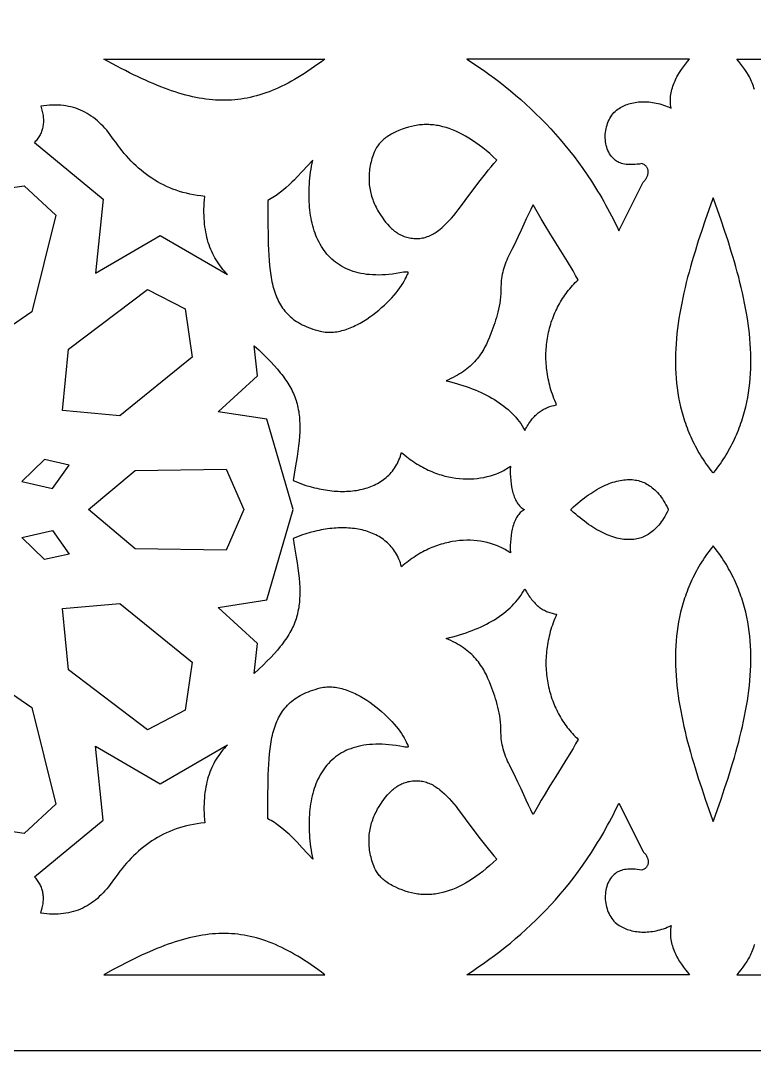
# Model space of a CAD drawing. Extents: x -580 to 580, y -400 to 400.
# Drawn here: x -96.5 to -48.4, y -365 to -297.5 of the extents above; entities that cross this region are included whole.
import ezdxf

# ---------------------------------------------------------------- set-up
doc = ezdxf.new("R2010")
doc.units = 0
doc.layers.add('LAYER_1', color=18, linetype='CONTINUOUS')
doc.layers.add('LAYER_2', color=174, linetype='CONTINUOUS')

msp = doc.modelspace()

# ---------------------------------------------------------------- linework, layer by layer
at = {"layer": 'LAYER_1'}
for points in [[(-76.519, -300.041), (-76.748, -300.212), (-76.974, -300.378), (-77.199, -300.538), (-77.421, -300.692), (-77.642, -300.84), (-77.861, -300.983), (-78.078, -301.12), (-78.294, -301.251), (-78.508, -301.377), (-78.721, -301.497), (-78.932, -301.611), (-79.142, -301.72), (-79.352, -301.823), (-79.56, -301.921), (-79.768, -302.013), (-79.975, -302.099), (-80.181, -302.18), (-80.386, -302.256), (-80.591, -302.326), (-80.796, -302.39), (-81.001, -302.449), (-81.205, -302.503), (-81.41, -302.551), (-81.614, -302.593), (-81.819, -302.631), (-82.024, -302.662), (-82.229, -302.689), (-82.435, -302.71), (-82.641, -302.726), (-82.848, -302.737), (-83.056, -302.742), (-83.264, -302.742), (-83.474, -302.736), (-83.685, -302.726), (-83.897, -302.71), (-84.11, -302.689), (-84.325, -302.662), (-84.541, -302.631), (-84.758, -302.594), (-84.978, -302.552), (-85.199, -302.505), (-85.422, -302.453), (-85.647, -302.396), (-85.874, -302.334), (-86.104, -302.266), (-86.335, -302.194), (-86.569, -302.116), (-86.806, -302.034), (-87.045, -301.946), (-87.287, -301.853), (-87.532, -301.756), (-87.779, -301.653), (-88.03, -301.546), (-88.284, -301.433), (-88.541, -301.316), (-88.801, -301.194), (-89.065, -301.066), (-89.332, -300.934), (-89.603, -300.797), (-89.878, -300.656), (-90.439, -300.358), (-91.016, -300.041)], [(-67.213, -300.041), (-66.848, -300.282), (-66.486, -300.528), (-66.125, -300.779), (-65.768, -301.035), (-65.413, -301.297), (-65.06, -301.565), (-64.711, -301.838), (-64.365, -302.118), (-64.022, -302.405), (-63.682, -302.698), (-63.346, -302.998), (-63.013, -303.305), (-62.683, -303.619), (-62.357, -303.941), (-62.036, -304.271), (-61.718, -304.609), (-61.403, -304.955), (-61.094, -305.31), (-60.788, -305.673), (-60.487, -306.045), (-60.19, -306.426), (-59.897, -306.817), (-59.61, -307.217), (-59.327, -307.627), (-59.049, -308.047), (-58.912, -308.261), (-58.776, -308.478), (-58.641, -308.697), (-58.508, -308.919), (-58.376, -309.143), (-58.245, -309.37), (-58.116, -309.6), (-57.988, -309.833), (-57.861, -310.068), (-57.736, -310.307), (-57.612, -310.548), (-57.49, -310.792), (-57.369, -311.039), (-57.249, -311.289), (-55.666, -308.114), (-55.626, -308.075), (-55.588, -308.035), (-55.553, -307.994), (-55.52, -307.952), (-55.489, -307.909), (-55.461, -307.865), (-55.436, -307.82), (-55.413, -307.775), (-55.392, -307.73), (-55.375, -307.685), (-55.36, -307.639), (-55.348, -307.593), (-55.338, -307.548), (-55.332, -307.503), (-55.328, -307.458), (-55.327, -307.414), (-55.33, -307.371), (-55.335, -307.328), (-55.343, -307.286), (-55.355, -307.246), (-55.369, -307.207), (-55.387, -307.169), (-55.408, -307.133), (-55.432, -307.098), (-55.459, -307.065), (-55.49, -307.034), (-55.525, -307.005), (-55.562, -306.978), (-55.603, -306.954), (-55.648, -306.932), (-55.696, -306.912), (-55.748, -306.895), (-55.898, -306.918), (-56.042, -306.936), (-56.18, -306.949), (-56.312, -306.957), (-56.438, -306.96), (-56.558, -306.959), (-56.673, -306.952), (-56.782, -306.941), (-56.885, -306.925), (-56.984, -306.904), (-57.077, -306.879), (-57.165, -306.848), (-57.249, -306.813), (-57.328, -306.773), (-57.402, -306.729), (-57.472, -306.679), (-57.563, -306.604), (-57.647, -306.523), (-57.724, -306.436), (-57.794, -306.344), (-57.858, -306.246), (-57.915, -306.144), (-57.966, -306.039), (-58.01, -305.929), (-58.048, -305.816), (-58.079, -305.701), (-58.104, -305.583), (-58.123, -305.463), (-58.136, -305.341), (-58.143, -305.219), (-58.144, -305.096), (-58.139, -304.973), (-58.128, -304.85), (-58.112, -304.728), (-58.089, -304.606), (-58.062, -304.487), (-58.028, -304.369), (-57.989, -304.253), (-57.945, -304.141), (-57.895, -304.032), (-57.841, -303.926), (-57.781, -303.824), (-57.715, -303.727), (-57.645, -303.635), (-57.57, -303.549), (-57.49, -303.468), (-57.405, -303.393), (-57.315, -303.325), (-57.235, -303.272), (-57.152, -303.221), (-57.066, -303.174), (-56.978, -303.129), (-56.887, -303.087), (-56.793, -303.048), (-56.697, -303.013), (-56.599, -302.98), (-56.499, -302.951), (-56.396, -302.925), (-56.292, -302.902), (-56.185, -302.883), (-56.077, -302.866), (-55.968, -302.854), (-55.856, -302.844), (-55.744, -302.839), (-55.63, -302.836), (-55.515, -302.838), (-55.398, -302.843), (-55.281, -302.851), (-55.162, -302.864), (-55.043, -302.88), (-54.924, -302.9), (-54.803, -302.923), (-54.682, -302.951), (-54.561, -302.983), (-54.439, -303.018), (-54.318, -303.058), (-54.196, -303.102), (-54.074, -303.149), (-53.952, -303.201), (-53.831, -303.258), (-53.85, -303.143), (-53.864, -303.029), (-53.873, -302.915), (-53.876, -302.802), (-53.875, -302.69), (-53.869, -302.578), (-53.859, -302.467), (-53.844, -302.356), (-53.825, -302.247), (-53.802, -302.138), (-53.775, -302.03), (-53.744, -301.923), (-53.71, -301.817), (-53.673, -301.712), (-53.632, -301.608), (-53.588, -301.505), (-53.542, -301.403), (-53.493, -301.303), (-53.441, -301.203), (-53.387, -301.105), (-53.272, -300.912), (-53.15, -300.726), (-53.022, -300.545), (-52.89, -300.37), (-52.754, -300.202), (-52.615, -300.041)], [(-82.902, -314.152), (-83.007, -314.044), (-83.109, -313.934), (-83.208, -313.82), (-83.303, -313.703), (-83.395, -313.583), (-83.483, -313.46), (-83.568, -313.334), (-83.649, -313.205), (-83.726, -313.072), (-83.8, -312.937), (-83.87, -312.798), (-83.936, -312.655), (-83.999, -312.509), (-84.058, -312.36), (-84.112, -312.207), (-84.163, -312.051), (-84.21, -311.891), (-84.253, -311.728), (-84.292, -311.561), (-84.326, -311.39), (-84.357, -311.215), (-84.383, -311.037), (-84.405, -310.855), (-84.422, -310.669), (-84.435, -310.479), (-84.444, -310.286), (-84.448, -310.088), (-84.448, -309.886), (-84.444, -309.68), (-84.434, -309.47), (-84.42, -309.256), (-84.401, -309.038), (-84.651, -309.011), (-84.896, -308.978), (-85.136, -308.937), (-85.371, -308.891), (-85.602, -308.837), (-85.828, -308.778), (-86.05, -308.711), (-86.268, -308.639), (-86.481, -308.561), (-86.691, -308.476), (-86.895, -308.386), (-87.096, -308.29), (-87.293, -308.188), (-87.486, -308.081), (-87.675, -307.968), (-87.861, -307.85), (-88.042, -307.726), (-88.22, -307.597), (-88.395, -307.464), (-88.566, -307.325), (-88.733, -307.181), (-88.897, -307.032), (-89.058, -306.879), (-89.216, -306.721), (-89.37, -306.559), (-89.521, -306.392), (-89.67, -306.221), (-89.815, -306.046), (-89.958, -305.866), (-90.098, -305.683), (-90.235, -305.496), (-90.369, -305.305), (-90.479, -305.148), (-90.592, -304.997), (-90.706, -304.851), (-90.823, -304.71), (-90.941, -304.575), (-91.062, -304.445), (-91.184, -304.321), (-91.309, -304.202), (-91.437, -304.088), (-91.567, -303.98), (-91.699, -303.878), (-91.834, -303.781), (-91.971, -303.69), (-92.111, -303.605), (-92.253, -303.526), (-92.399, -303.453), (-92.547, -303.386), (-92.698, -303.325), (-92.852, -303.269), (-93.009, -303.22), (-93.169, -303.178), (-93.332, -303.141), (-93.498, -303.111), (-93.667, -303.087), (-93.84, -303.069), (-94.016, -303.058), (-94.196, -303.053), (-94.378, -303.055), (-94.565, -303.064), (-94.755, -303.079), (-94.949, -303.101), (-95.146, -303.13), (-95.09, -303.306), (-95.045, -303.477), (-95.026, -303.562), (-95.011, -303.646), (-94.998, -303.729), (-94.988, -303.811), (-94.98, -303.892), (-94.975, -303.972), (-94.973, -304.051), (-94.974, -304.13), (-94.977, -304.207), (-94.984, -304.284), (-94.993, -304.36), (-95.004, -304.434), (-95.019, -304.508), (-95.036, -304.581), (-95.056, -304.654), (-95.078, -304.725), (-95.103, -304.795), (-95.131, -304.865), (-95.162, -304.933), (-95.196, -305.001), (-95.232, -305.068), (-95.271, -305.134), (-95.313, -305.199), (-95.357, -305.263), (-95.404, -305.326), (-95.454, -305.389), (-95.507, -305.45), (-95.562, -305.511), (-91.065, -309.214), (-91.564, -314.064), (-87.317, -311.595)], [(-65.245, -306.657), (-65.482, -306.441), (-65.717, -306.235), (-65.949, -306.041), (-66.179, -305.857), (-66.407, -305.683), (-66.632, -305.521), (-66.855, -305.368), (-67.076, -305.227), (-67.295, -305.096), (-67.512, -304.975), (-67.727, -304.865), (-67.942, -304.766), (-68.154, -304.677), (-68.365, -304.598), (-68.576, -304.529), (-68.785, -304.471), (-68.993, -304.423), (-69.097, -304.403), (-69.2, -304.386), (-69.303, -304.371), (-69.407, -304.358), (-69.51, -304.348), (-69.613, -304.341), (-69.715, -304.336), (-69.818, -304.334), (-69.921, -304.334), (-70.023, -304.337), (-70.126, -304.342), (-70.228, -304.35), (-70.331, -304.36), (-70.433, -304.373), (-70.536, -304.388), (-70.638, -304.406), (-70.843, -304.449), (-71.048, -304.502), (-71.254, -304.565), (-71.46, -304.638), (-71.666, -304.721), (-71.874, -304.813), (-72.082, -304.916), (-72.178, -304.967), (-72.27, -305.02), (-72.357, -305.074), (-72.44, -305.129), (-72.518, -305.185), (-72.592, -305.241), (-72.662, -305.299), (-72.728, -305.357), (-72.79, -305.417), (-72.849, -305.476), (-72.904, -305.537), (-72.956, -305.597), (-73.004, -305.658), (-73.05, -305.72), (-73.132, -305.843), (-73.203, -305.966), (-73.265, -306.089), (-73.318, -306.211), (-73.364, -306.332), (-73.403, -306.45), (-73.437, -306.565), (-73.494, -306.784), (-73.522, -306.904), (-73.547, -307.023), (-73.569, -307.141), (-73.587, -307.258), (-73.602, -307.374), (-73.614, -307.49), (-73.622, -307.605), (-73.628, -307.719), (-73.63, -307.832), (-73.629, -307.945), (-73.625, -308.056), (-73.619, -308.167), (-73.609, -308.277), (-73.596, -308.387), (-73.58, -308.496), (-73.561, -308.604), (-73.54, -308.711), (-73.515, -308.818), (-73.488, -308.924), (-73.458, -309.029), (-73.425, -309.133), (-73.389, -309.237), (-73.35, -309.34), (-73.309, -309.443), (-73.265, -309.545), (-73.219, -309.646), (-73.169, -309.747), (-73.118, -309.847), (-73.063, -309.946), (-73.006, -310.045), (-72.884, -310.241), (-72.772, -310.408), (-72.657, -310.569), (-72.539, -310.722), (-72.416, -310.868), (-72.289, -311.006), (-72.224, -311.072), (-72.158, -311.135), (-72.09, -311.196), (-72.021, -311.255), (-71.951, -311.31), (-71.879, -311.364), (-71.806, -311.414), (-71.731, -311.462), (-71.654, -311.507), (-71.576, -311.549), (-71.496, -311.589), (-71.414, -311.625), (-71.33, -311.658), (-71.245, -311.687), (-71.157, -311.714), (-71.068, -311.737), (-70.976, -311.756), (-70.883, -311.772), (-70.787, -311.784), (-70.689, -311.793), (-70.588, -311.798), (-70.486, -311.799), (-70.395, -311.796), (-70.304, -311.789), (-70.215, -311.779), (-70.127, -311.764), (-70.04, -311.746), (-69.954, -311.724), (-69.869, -311.698), (-69.785, -311.669), (-69.702, -311.637), (-69.619, -311.601), (-69.537, -311.561), (-69.456, -311.519), (-69.376, -311.473), (-69.296, -311.424), (-69.217, -311.373), (-69.139, -311.318), (-69.061, -311.26), (-68.983, -311.2), (-68.829, -311.071), (-68.677, -310.932), (-68.526, -310.783), (-68.375, -310.624), (-68.226, -310.458), (-68.076, -310.283), (-67.926, -310.101), (-67.776, -309.912), (-67.625, -309.717), (-67.319, -309.31), (-66.683, -308.447), (-66.348, -308.001), (-66.175, -307.776), (-65.999, -307.551), (-65.817, -307.325), (-65.632, -307.101), (-65.441, -306.878)], [(-71.611, -314.056), (-71.853, -314.096), (-72.09, -314.129), (-72.322, -314.155), (-72.547, -314.174), (-72.767, -314.186), (-72.982, -314.191), (-73.191, -314.19), (-73.395, -314.182), (-73.593, -314.168), (-73.786, -314.147), (-73.973, -314.12), (-74.155, -314.087), (-74.332, -314.048), (-74.504, -314.003), (-74.671, -313.953), (-74.832, -313.896), (-74.989, -313.835), (-75.14, -313.767), (-75.286, -313.695), (-75.428, -313.617), (-75.564, -313.534), (-75.695, -313.446), (-75.822, -313.353), (-75.944, -313.255), (-76.061, -313.153), (-76.173, -313.046), (-76.281, -312.935), (-76.384, -312.819), (-76.482, -312.699), (-76.576, -312.575), (-76.665, -312.446), (-76.75, -312.314), (-76.83, -312.178), (-76.906, -312.039), (-76.977, -311.895), (-77.044, -311.749), (-77.107, -311.598), (-77.166, -311.445), (-77.22, -311.288), (-77.27, -311.128), (-77.316, -310.966), (-77.358, -310.8), (-77.396, -310.632), (-77.43, -310.461), (-77.46, -310.288), (-77.485, -310.112), (-77.507, -309.934), (-77.526, -309.753), (-77.54, -309.571), (-77.55, -309.386), (-77.557, -309.2), (-77.56, -309.012), (-77.56, -308.822), (-77.555, -308.631), (-77.547, -308.438), (-77.536, -308.244), (-77.521, -308.049), (-77.503, -307.853), (-77.481, -307.655), (-77.456, -307.457), (-77.427, -307.258), (-77.395, -307.058), (-77.36, -306.858), (-77.322, -306.657), (-77.67, -307.032), (-78.01, -307.403), (-78.349, -307.767), (-78.52, -307.944), (-78.694, -308.118), (-78.87, -308.287), (-79.05, -308.452), (-79.235, -308.611), (-79.425, -308.764), (-79.622, -308.911), (-79.723, -308.982), (-79.826, -309.051), (-79.931, -309.118), (-80.038, -309.182), (-80.147, -309.245), (-80.258, -309.306), (-80.254, -311.013), (-80.251, -311.412), (-80.245, -311.799), (-80.236, -312.175), (-80.223, -312.54), (-80.206, -312.893), (-80.183, -313.236), (-80.154, -313.567), (-80.118, -313.886), (-80.075, -314.194), (-80.05, -314.344), (-80.023, -314.491), (-79.994, -314.635), (-79.962, -314.777), (-79.928, -314.915), (-79.892, -315.051), (-79.853, -315.184), (-79.811, -315.313), (-79.766, -315.441), (-79.718, -315.565), (-79.668, -315.686), (-79.614, -315.805), (-79.557, -315.92), (-79.497, -316.033), (-79.433, -316.143), (-79.366, -316.25), (-79.295, -316.354), (-79.221, -316.455), (-79.143, -316.554), (-79.061, -316.649), (-78.975, -316.742), (-78.886, -316.832), (-78.792, -316.918), (-78.693, -317.002), (-78.591, -317.084), (-78.484, -317.162), (-78.373, -317.237), (-78.257, -317.31), (-78.136, -317.379), (-78.011, -317.446), (-77.881, -317.51), (-77.746, -317.571), (-77.606, -317.629), (-77.46, -317.684), (-77.31, -317.736), (-77.154, -317.785), (-76.993, -317.832), (-76.826, -317.875), (-76.72, -317.899), (-76.614, -317.917), (-76.507, -317.931), (-76.399, -317.941), (-76.291, -317.946), (-76.182, -317.947), (-76.073, -317.943), (-75.963, -317.935), (-75.853, -317.923), (-75.742, -317.907), (-75.632, -317.888), (-75.521, -317.865), (-75.41, -317.838), (-75.299, -317.808), (-75.188, -317.774), (-75.077, -317.737), (-74.966, -317.697), (-74.856, -317.654), (-74.746, -317.608), (-74.636, -317.559), (-74.527, -317.508), (-74.418, -317.454), (-74.203, -317.338), (-73.99, -317.214), (-73.78, -317.082), (-73.575, -316.942), (-73.374, -316.796), (-73.178, -316.645), (-72.987, -316.49), (-72.802, -316.331), (-72.624, -316.169), (-72.454, -316.005), (-72.291, -315.841), (-72.136, -315.677), (-71.989, -315.513), (-71.853, -315.352), (-71.725, -315.193), (-71.609, -315.038), (-71.503, -314.887), (-71.408, -314.742), (-71.326, -314.603), (-71.256, -314.471), (-71.199, -314.348), (-71.17, -314.284), (-71.142, -314.227), (-71.091, -314.133), (-71.072, -314.095), (-71.06, -314.063), (-71.055, -314.037), (-71.055, -314.026), (-71.059, -314.017), (-71.065, -314.009), (-71.074, -314.003), (-71.102, -313.994), (-71.143, -313.991), (-71.2, -313.994), (-71.273, -314.001), (-71.365, -314.015)], [(-100.572, -315.054), (-99.025, -308.75), (-96.231, -308.347), (-94.163, -310.262), (-95.734, -316.596), (-98.768, -318.67)], [(-59.914, -314.505), (-60.083, -314.213), (-60.257, -313.917), (-60.62, -313.316), (-61.383, -312.084), (-61.768, -311.46), (-62.148, -310.832), (-62.334, -310.519), (-62.516, -310.205), (-62.693, -309.893), (-62.865, -309.582), (-62.948, -309.736), (-63.027, -309.888), (-63.176, -310.195), (-63.324, -310.516), (-63.481, -310.866), (-63.658, -311.259), (-63.868, -311.708), (-64.12, -312.229), (-64.265, -312.521), (-64.426, -312.836), (-64.488, -312.96), (-64.547, -313.086), (-64.603, -313.215), (-64.655, -313.345), (-64.705, -313.476), (-64.75, -313.609), (-64.792, -313.742), (-64.83, -313.876), (-64.864, -314.011), (-64.894, -314.146), (-64.92, -314.281), (-64.941, -314.415), (-64.958, -314.549), (-64.97, -314.682), (-64.976, -314.814), (-64.978, -314.944), (-64.981, -315.181), (-64.99, -315.408), (-65.006, -315.627), (-65.029, -315.838), (-65.058, -316.041), (-65.092, -316.239), (-65.131, -316.43), (-65.175, -316.617), (-65.223, -316.8), (-65.274, -316.98), (-65.33, -317.157), (-65.388, -317.332), (-65.511, -317.681), (-65.641, -318.033), (-65.732, -318.268), (-65.83, -318.499), (-65.936, -318.726), (-65.992, -318.837), (-66.05, -318.947), (-66.112, -319.056), (-66.175, -319.164), (-66.242, -319.27), (-66.312, -319.375), (-66.385, -319.478), (-66.461, -319.58), (-66.541, -319.681), (-66.624, -319.779), (-66.711, -319.877), (-66.802, -319.972), (-66.897, -320.066), (-66.997, -320.158), (-67.101, -320.249), (-67.209, -320.338), (-67.322, -320.425), (-67.44, -320.51), (-67.563, -320.593), (-67.691, -320.674), (-67.824, -320.753), (-67.963, -320.83), (-68.108, -320.905), (-68.258, -320.978), (-68.414, -321.049), (-68.576, -321.118), (-68.349, -321.175), (-68.124, -321.234), (-67.904, -321.295), (-67.688, -321.36), (-67.475, -321.426), (-67.267, -321.496), (-67.062, -321.569), (-66.862, -321.644), (-66.666, -321.722), (-66.474, -321.803), (-66.286, -321.886), (-66.102, -321.973), (-65.923, -322.063), (-65.748, -322.156), (-65.578, -322.251), (-65.412, -322.35), (-65.25, -322.452), (-65.093, -322.557), (-64.941, -322.666), (-64.794, -322.777), (-64.651, -322.892), (-64.514, -323.01), (-64.381, -323.132), (-64.253, -323.256), (-64.13, -323.385), (-64.012, -323.516), (-63.899, -323.651), (-63.791, -323.79), (-63.688, -323.932), (-63.591, -324.078), (-63.499, -324.228), (-63.412, -324.381), (-63.361, -324.281), (-63.308, -324.184), (-63.255, -324.091), (-63.2, -324.001), (-63.145, -323.915), (-63.088, -323.833), (-63.031, -323.753), (-62.973, -323.677), (-62.913, -323.604), (-62.853, -323.534), (-62.792, -323.468), (-62.73, -323.404), (-62.667, -323.344), (-62.604, -323.286), (-62.539, -323.232), (-62.474, -323.18), (-62.408, -323.131), (-62.341, -323.085), (-62.274, -323.042), (-62.205, -323.001), (-62.136, -322.963), (-62.066, -322.928), (-61.995, -322.895), (-61.924, -322.865), (-61.852, -322.837), (-61.78, -322.811), (-61.632, -322.767), (-61.482, -322.732), (-61.33, -322.705), (-61.392, -322.564), (-61.451, -322.422), (-61.507, -322.28), (-61.561, -322.137), (-61.611, -321.995), (-61.658, -321.852), (-61.703, -321.71), (-61.744, -321.567), (-61.783, -321.424), (-61.819, -321.281), (-61.852, -321.138), (-61.882, -320.995), (-61.909, -320.853), (-61.933, -320.71), (-61.955, -320.568), (-61.974, -320.426), (-61.99, -320.284), (-62.004, -320.142), (-62.014, -320.001), (-62.022, -319.86), (-62.028, -319.719), (-62.03, -319.579), (-62.03, -319.439), (-62.028, -319.299), (-62.022, -319.161), (-62.014, -319.022), (-62.004, -318.885), (-61.99, -318.748), (-61.975, -318.611), (-61.956, -318.475), (-61.935, -318.34), (-61.912, -318.206), (-61.886, -318.072), (-61.858, -317.94), (-61.827, -317.808), (-61.793, -317.677), (-61.758, -317.547), (-61.719, -317.417), (-61.679, -317.289), (-61.635, -317.162), (-61.59, -317.036), (-61.542, -316.911), (-61.492, -316.787), (-61.439, -316.664), (-61.384, -316.543), (-61.327, -316.423), (-61.267, -316.304), (-61.205, -316.186), (-61.141, -316.069), (-61.074, -315.954), (-61.006, -315.841), (-60.935, -315.728), (-60.862, -315.618), (-60.786, -315.508), (-60.709, -315.4), (-60.629, -315.294), (-60.547, -315.19), (-60.463, -315.087), (-60.377, -314.985), (-60.288, -314.886), (-60.198, -314.788), (-60.105, -314.692), (-60.011, -314.597)], [(-51.069, -327.127), (-51.039, -327.163), (-51.016, -327.134), (-50.907, -326.992), (-50.801, -326.848), (-50.697, -326.705), (-50.597, -326.561), (-50.499, -326.416), (-50.404, -326.271), (-50.312, -326.126), (-50.223, -325.981), (-50.137, -325.835), (-50.053, -325.688), (-49.972, -325.542), (-49.893, -325.394), (-49.818, -325.247), (-49.744, -325.099), (-49.674, -324.951), (-49.605, -324.802), (-49.54, -324.653), (-49.477, -324.504), (-49.416, -324.354), (-49.357, -324.203), (-49.301, -324.053), (-49.248, -323.902), (-49.197, -323.753), (-49.101, -323.446), (-49.014, -323.14), (-48.936, -322.833), (-48.867, -322.524), (-48.806, -322.213), (-48.753, -321.901), (-48.709, -321.587), (-48.672, -321.271), (-48.643, -320.954), (-48.621, -320.635), (-48.607, -320.314), (-48.6, -319.993), (-48.6, -319.669), (-48.607, -319.345), (-48.62, -319.018), (-48.64, -318.691), (-48.666, -318.362), (-48.698, -318.032), (-48.736, -317.701), (-48.779, -317.369), (-48.828, -317.036), (-48.883, -316.702), (-48.942, -316.367), (-49.007, -316.031), (-49.076, -315.694), (-49.15, -315.357), (-49.228, -315.019), (-49.311, -314.681), (-49.397, -314.342), (-49.487, -314.002), (-49.581, -313.662), (-49.678, -313.322), (-49.778, -312.982), (-49.881, -312.642), (-50.095, -311.96), (-50.318, -311.278), (-50.549, -310.597), (-50.786, -309.918), (-51.027, -309.239), (-51.067, -309.129), (-51.069, -309.134), (-51.072, -309.129), (-51.112, -309.239), (-51.353, -309.918), (-51.589, -310.597), (-51.82, -311.278), (-52.043, -311.96), (-52.258, -312.642), (-52.361, -312.982), (-52.461, -313.322), (-52.558, -313.662), (-52.651, -314.002), (-52.741, -314.342), (-52.828, -314.681), (-52.91, -315.019), (-52.988, -315.357), (-53.062, -315.694), (-53.131, -316.031), (-53.196, -316.367), (-53.256, -316.702), (-53.31, -317.036), (-53.359, -317.369), (-53.403, -317.701), (-53.441, -318.032), (-53.473, -318.362), (-53.499, -318.691), (-53.519, -319.018), (-53.532, -319.345), (-53.539, -319.669), (-53.538, -319.993), (-53.531, -320.314), (-53.517, -320.635), (-53.495, -320.954), (-53.466, -321.271), (-53.43, -321.587), (-53.385, -321.901), (-53.332, -322.213), (-53.271, -322.524), (-53.202, -322.833), (-53.124, -323.14), (-53.038, -323.446), (-52.941, -323.753), (-52.891, -323.902), (-52.837, -324.053), (-52.781, -324.203), (-52.723, -324.354), (-52.662, -324.504), (-52.599, -324.653), (-52.533, -324.802), (-52.465, -324.951), (-52.394, -325.099), (-52.321, -325.247), (-52.245, -325.394), (-52.167, -325.542), (-52.086, -325.688), (-52.002, -325.835), (-51.915, -325.981), (-51.826, -326.126), (-51.734, -326.271), (-51.639, -326.416), (-51.542, -326.561), (-51.441, -326.705), (-51.338, -326.848), (-51.231, -326.992), (-51.122, -327.134), (-51.1, -327.163)], [(-93.336, -319.057), (-88.156, -315.14), (-85.683, -316.415), (-85.22, -319.564), (-89.972, -323.415), (-93.728, -323.073)], [(-63.449, -329.558), (-63.458, -329.563), (-63.449, -329.569), (-63.467, -329.569), (-63.532, -329.612), (-63.594, -329.658), (-63.653, -329.709), (-63.71, -329.763), (-63.764, -329.82), (-63.815, -329.881), (-63.864, -329.946), (-63.91, -330.013), (-63.954, -330.084), (-63.996, -330.158), (-64.035, -330.235), (-64.072, -330.315), (-64.106, -330.398), (-64.138, -330.484), (-64.168, -330.572), (-64.196, -330.663), (-64.222, -330.756), (-64.245, -330.852), (-64.266, -330.95), (-64.285, -331.051), (-64.317, -331.258), (-64.341, -331.474), (-64.358, -331.697), (-64.367, -331.926), (-64.369, -332.162), (-64.364, -332.403), (-64.447, -332.346), (-64.531, -332.29), (-64.617, -332.237), (-64.704, -332.185), (-64.794, -332.135), (-64.885, -332.088), (-64.977, -332.042), (-65.072, -331.998), (-65.168, -331.956), (-65.265, -331.917), (-65.464, -331.844), (-65.668, -331.779), (-65.878, -331.722), (-66.092, -331.675), (-66.311, -331.636), (-66.533, -331.606), (-66.759, -331.585), (-66.989, -331.574), (-67.221, -331.572), (-67.456, -331.579), (-67.694, -331.596), (-67.933, -331.623), (-68.173, -331.66), (-68.294, -331.683), (-68.415, -331.708), (-68.536, -331.735), (-68.657, -331.765), (-68.779, -331.798), (-68.9, -331.833), (-69.022, -331.871), (-69.143, -331.912), (-69.265, -331.955), (-69.386, -332.001), (-69.507, -332.05), (-69.628, -332.101), (-69.749, -332.155), (-69.869, -332.212), (-69.989, -332.272), (-70.108, -332.335), (-70.228, -332.4), (-70.346, -332.468), (-70.465, -332.54), (-70.582, -332.614), (-70.699, -332.691), (-70.815, -332.77), (-70.931, -332.853), (-71.046, -332.939), (-71.16, -333.028), (-71.273, -333.12), (-71.386, -333.214), (-71.497, -333.312), (-71.533, -333.184), (-71.573, -333.059), (-71.617, -332.937), (-71.665, -332.819), (-71.716, -332.705), (-71.771, -332.594), (-71.829, -332.487), (-71.89, -332.383), (-71.955, -332.282), (-72.023, -332.185), (-72.095, -332.091), (-72.169, -332.001), (-72.247, -331.914), (-72.328, -331.83), (-72.411, -331.75), (-72.498, -331.672), (-72.587, -331.599), (-72.679, -331.528), (-72.773, -331.461), (-72.87, -331.396), (-72.97, -331.335), (-73.072, -331.278), (-73.176, -331.223), (-73.283, -331.172), (-73.391, -331.123), (-73.502, -331.078), (-73.615, -331.036), (-73.73, -330.997), (-73.847, -330.961), (-73.966, -330.928), (-74.087, -330.898), (-74.209, -330.87), (-74.333, -330.846), (-74.459, -330.825), (-74.586, -330.807), (-74.714, -330.792), (-74.844, -330.779), (-74.975, -330.77), (-75.108, -330.763), (-75.241, -330.759), (-75.376, -330.758), (-75.512, -330.76), (-75.648, -330.764), (-75.786, -330.772), (-75.924, -330.782), (-76.063, -330.794), (-76.202, -330.81), (-76.343, -330.828), (-76.483, -330.849), (-76.625, -330.872), (-76.766, -330.898), (-76.908, -330.927), (-77.05, -330.958), (-77.193, -330.992), (-77.477, -331.067), (-77.762, -331.152), (-78.046, -331.247), (-78.328, -331.352), (-78.609, -331.466), (-78.533, -331.888), (-78.462, -332.291), (-78.398, -332.676), (-78.342, -333.044), (-78.292, -333.396), (-78.25, -333.733), (-78.217, -334.056), (-78.192, -334.366), (-78.175, -334.663), (-78.168, -334.95), (-78.168, -335.089), (-78.171, -335.226), (-78.176, -335.36), (-78.184, -335.492), (-78.194, -335.622), (-78.207, -335.751), (-78.223, -335.877), (-78.241, -336.001), (-78.263, -336.124), (-78.287, -336.245), (-78.314, -336.365), (-78.344, -336.484), (-78.377, -336.601), (-78.413, -336.718), (-78.452, -336.833), (-78.494, -336.948), (-78.539, -337.062), (-78.588, -337.175), (-78.64, -337.288), (-78.696, -337.4), (-78.754, -337.513), (-78.816, -337.625), (-78.882, -337.737), (-78.951, -337.849), (-79.024, -337.962), (-79.101, -338.075), (-79.181, -338.188), (-79.264, -338.302), (-79.352, -338.417), (-79.444, -338.532), (-79.638, -338.766), (-79.849, -339.005), (-80.075, -339.249), (-80.319, -339.5), (-80.579, -339.758), (-80.857, -340.025), (-81.153, -340.301), (-80.939, -338.334), (-83.521, -335.98), (-80.335, -335.483), (-78.603, -329.563), (-80.335, -323.643), (-83.521, -323.146), (-80.939, -320.793), (-81.153, -318.826), (-80.857, -319.102), (-80.579, -319.369), (-80.319, -319.627), (-80.075, -319.878), (-79.849, -320.122), (-79.638, -320.361), (-79.444, -320.595), (-79.352, -320.71), (-79.264, -320.825), (-79.181, -320.939), (-79.101, -321.052), (-79.024, -321.165), (-78.951, -321.277), (-78.882, -321.39), (-78.816, -321.502), (-78.754, -321.614), (-78.696, -321.726), (-78.64, -321.839), (-78.588, -321.952), (-78.539, -322.065), (-78.494, -322.179), (-78.452, -322.294), (-78.413, -322.409), (-78.377, -322.525), (-78.344, -322.643), (-78.314, -322.761), (-78.287, -322.881), (-78.263, -323.003), (-78.241, -323.125), (-78.223, -323.25), (-78.207, -323.376), (-78.194, -323.504), (-78.184, -323.634), (-78.176, -323.767), (-78.171, -323.901), (-78.168, -324.038), (-78.168, -324.177), (-78.175, -324.463), (-78.192, -324.761), (-78.217, -325.071), (-78.25, -325.394), (-78.292, -325.731), (-78.342, -326.083), (-78.398, -326.451), (-78.462, -326.836), (-78.533, -327.239), (-78.609, -327.66), (-78.328, -327.775), (-78.046, -327.879), (-77.762, -327.974), (-77.477, -328.06), (-77.193, -328.135), (-77.05, -328.169), (-76.908, -328.2), (-76.766, -328.228), (-76.625, -328.254), (-76.483, -328.278), (-76.343, -328.299), (-76.202, -328.317), (-76.063, -328.332), (-75.924, -328.345), (-75.786, -328.355), (-75.648, -328.362), (-75.512, -328.367), (-75.376, -328.368), (-75.241, -328.367), (-75.108, -328.364), (-74.975, -328.357), (-74.844, -328.347), (-74.714, -328.335), (-74.586, -328.32), (-74.459, -328.301), (-74.333, -328.28), (-74.209, -328.256), (-74.087, -328.229), (-73.966, -328.199), (-73.847, -328.166), (-73.73, -328.13), (-73.615, -328.091), (-73.502, -328.049), (-73.391, -328.003), (-73.283, -327.955), (-73.176, -327.904), (-73.072, -327.849), (-72.97, -327.791), (-72.87, -327.73), (-72.773, -327.666), (-72.679, -327.599), (-72.587, -327.528), (-72.498, -327.454), (-72.411, -327.377), (-72.328, -327.297), (-72.247, -327.213), (-72.169, -327.126), (-72.095, -327.035), (-72.023, -326.942), (-71.955, -326.845), (-71.89, -326.744), (-71.829, -326.64), (-71.771, -326.532), (-71.716, -326.422), (-71.665, -326.307), (-71.617, -326.189), (-71.573, -326.068), (-71.533, -325.943), (-71.497, -325.814), (-71.386, -325.912), (-71.273, -326.007), (-71.16, -326.099), (-71.046, -326.188), (-70.931, -326.273), (-70.815, -326.356), (-70.699, -326.436), (-70.582, -326.513), (-70.465, -326.587), (-70.346, -326.658), (-70.228, -326.727), (-70.108, -326.792), (-69.989, -326.855), (-69.869, -326.914), (-69.749, -326.971), (-69.628, -327.026), (-69.507, -327.077), (-69.386, -327.126), (-69.265, -327.172), (-69.143, -327.215), (-69.022, -327.256), (-68.9, -327.294), (-68.779, -327.329), (-68.657, -327.362), (-68.536, -327.392), (-68.415, -327.419), (-68.294, -327.444), (-68.173, -327.466), (-67.933, -327.503), (-67.694, -327.53), (-67.456, -327.547), (-67.221, -327.555), (-66.989, -327.553), (-66.759, -327.541), (-66.533, -327.521), (-66.311, -327.491), (-66.092, -327.452), (-65.878, -327.404), (-65.668, -327.348), (-65.464, -327.283), (-65.265, -327.21), (-65.168, -327.17), (-65.072, -327.129), (-64.977, -327.085), (-64.885, -327.039), (-64.794, -326.991), (-64.704, -326.942), (-64.617, -326.89), (-64.531, -326.836), (-64.447, -326.781), (-64.364, -326.724), (-64.369, -326.965), (-64.367, -327.2), (-64.358, -327.43), (-64.341, -327.653), (-64.317, -327.868), (-64.285, -328.076), (-64.266, -328.176), (-64.245, -328.274), (-64.222, -328.37), (-64.196, -328.464), (-64.168, -328.555), (-64.138, -328.643), (-64.106, -328.729), (-64.072, -328.812), (-64.035, -328.891), (-63.996, -328.969), (-63.954, -329.043), (-63.91, -329.113), (-63.864, -329.181), (-63.815, -329.245), (-63.764, -329.306), (-63.71, -329.364), (-63.653, -329.418), (-63.594, -329.468), (-63.532, -329.515), (-63.467, -329.558)], [(-96.395, -327.732), (-94.386, -328.187), (-93.286, -326.645), (-94.907, -326.289)], [(-92.017, -329.563), (-88.95, -326.993), (-82.983, -326.915), (-81.829, -329.563), (-82.983, -332.212), (-88.95, -332.134)], [(-54.718, -330.676), (-54.801, -330.765), (-54.886, -330.849), (-54.971, -330.927), (-55.057, -330.999), (-55.145, -331.067), (-55.232, -331.129), (-55.321, -331.186), (-55.411, -331.239), (-55.502, -331.286), (-55.593, -331.33), (-55.686, -331.369), (-55.78, -331.404), (-55.876, -331.434), (-55.972, -331.461), (-56.071, -331.483), (-56.171, -331.501), (-56.273, -331.516), (-56.376, -331.526), (-56.481, -331.532), (-56.589, -331.533), (-56.698, -331.531), (-56.809, -331.524), (-56.922, -331.513), (-57.037, -331.498), (-57.155, -331.478), (-57.273, -331.454), (-57.394, -331.425), (-57.517, -331.392), (-57.641, -331.354), (-57.767, -331.311), (-57.894, -331.264), (-58.023, -331.212), (-58.153, -331.155), (-58.285, -331.094), (-58.417, -331.028), (-58.551, -330.957), (-58.686, -330.882), (-58.822, -330.801), (-58.959, -330.717), (-59.097, -330.627), (-59.235, -330.533), (-59.374, -330.434), (-59.513, -330.33), (-59.653, -330.222), (-59.793, -330.109), (-59.933, -329.992), (-60.074, -329.87), (-60.215, -329.744), (-60.356, -329.613), (-60.407, -329.563), (-60.356, -329.514), (-60.215, -329.383), (-60.074, -329.256), (-59.933, -329.135), (-59.793, -329.017), (-59.653, -328.905), (-59.513, -328.796), (-59.374, -328.693), (-59.235, -328.594), (-59.097, -328.5), (-58.959, -328.41), (-58.822, -328.325), (-58.686, -328.245), (-58.551, -328.169), (-58.417, -328.099), (-58.285, -328.033), (-58.153, -327.971), (-58.023, -327.915), (-57.894, -327.863), (-57.767, -327.815), (-57.641, -327.773), (-57.517, -327.735), (-57.394, -327.701), (-57.273, -327.673), (-57.155, -327.648), (-57.037, -327.629), (-56.922, -327.613), (-56.809, -327.602), (-56.698, -327.596), (-56.589, -327.593), (-56.481, -327.595), (-56.376, -327.601), (-56.273, -327.611), (-56.171, -327.625), (-56.071, -327.644), (-55.972, -327.666), (-55.876, -327.692), (-55.78, -327.723), (-55.686, -327.758), (-55.593, -327.797), (-55.502, -327.84), (-55.411, -327.888), (-55.321, -327.941), (-55.232, -327.998), (-55.145, -328.06), (-55.057, -328.127), (-54.971, -328.2), (-54.886, -328.278), (-54.801, -328.361), (-54.718, -328.45), (-54.635, -328.546), (-54.554, -328.647), (-54.473, -328.754), (-54.394, -328.868), (-54.317, -328.987), (-54.24, -329.114), (-54.166, -329.247), (-54.093, -329.387), (-54.022, -329.533), (-54.008, -329.563), (-54.022, -329.594), (-54.093, -329.74), (-54.166, -329.88), (-54.24, -330.013), (-54.317, -330.139), (-54.394, -330.259), (-54.473, -330.373), (-54.554, -330.48), (-54.635, -330.581)], [(-96.395, -331.395), (-94.386, -330.939), (-93.286, -332.481), (-94.907, -332.837)], [(-51.069, -349.993), (-51.066, -349.997), (-51.027, -349.887), (-50.786, -349.209), (-50.549, -348.529), (-50.318, -347.848), (-50.095, -347.167), (-49.881, -346.484), (-49.778, -346.145), (-49.678, -345.805), (-49.581, -345.464), (-49.487, -345.125), (-49.397, -344.785), (-49.311, -344.446), (-49.228, -344.107), (-49.15, -343.77), (-49.076, -343.432), (-49.007, -343.096), (-48.942, -342.76), (-48.883, -342.425), (-48.828, -342.091), (-48.779, -341.757), (-48.736, -341.425), (-48.698, -341.094), (-48.666, -340.764), (-48.64, -340.436), (-48.62, -340.108), (-48.607, -339.782), (-48.6, -339.457), (-48.6, -339.134), (-48.607, -338.812), (-48.621, -338.492), (-48.643, -338.173), (-48.672, -337.856), (-48.709, -337.54), (-48.753, -337.226), (-48.806, -336.914), (-48.867, -336.603), (-48.936, -336.294), (-49.014, -335.986), (-49.101, -335.681), (-49.197, -335.374), (-49.248, -335.225), (-49.301, -335.074), (-49.357, -334.923), (-49.416, -334.773), (-49.477, -334.623), (-49.54, -334.474), (-49.605, -334.325), (-49.674, -334.176), (-49.744, -334.028), (-49.818, -333.88), (-49.893, -333.732), (-49.972, -333.585), (-50.053, -333.438), (-50.137, -333.292), (-50.223, -333.146), (-50.312, -333.001), (-50.404, -332.855), (-50.499, -332.711), (-50.597, -332.566), (-50.697, -332.422), (-50.801, -332.278), (-50.907, -332.135), (-51.016, -331.992), (-51.069, -331.929), (-51.122, -331.992), (-51.231, -332.135), (-51.338, -332.278), (-51.441, -332.422), (-51.542, -332.566), (-51.639, -332.711), (-51.734, -332.855), (-51.826, -333.001), (-51.915, -333.146), (-52.002, -333.292), (-52.086, -333.438), (-52.167, -333.585), (-52.245, -333.732), (-52.321, -333.88), (-52.394, -334.028), (-52.465, -334.176), (-52.533, -334.325), (-52.599, -334.474), (-52.662, -334.623), (-52.723, -334.773), (-52.781, -334.923), (-52.837, -335.074), (-52.891, -335.225), (-52.941, -335.374), (-53.038, -335.681), (-53.124, -335.986), (-53.202, -336.294), (-53.271, -336.603), (-53.332, -336.914), (-53.385, -337.226), (-53.43, -337.54), (-53.466, -337.856), (-53.495, -338.173), (-53.517, -338.492), (-53.531, -338.812), (-53.538, -339.134), (-53.539, -339.457), (-53.532, -339.782), (-53.519, -340.108), (-53.499, -340.436), (-53.473, -340.764), (-53.441, -341.094), (-53.403, -341.425), (-53.359, -341.757), (-53.31, -342.091), (-53.256, -342.425), (-53.196, -342.76), (-53.131, -343.096), (-53.062, -343.432), (-52.988, -343.77), (-52.91, -344.107), (-52.828, -344.446), (-52.741, -344.785), (-52.651, -345.125), (-52.558, -345.464), (-52.461, -345.805), (-52.361, -346.145), (-52.258, -346.484), (-52.043, -347.167), (-51.82, -347.848), (-51.589, -348.529), (-51.353, -349.209), (-51.112, -349.887), (-51.072, -349.997)], [(-59.914, -344.622), (-60.083, -344.914), (-60.257, -345.21), (-60.62, -345.811), (-61.383, -347.042), (-61.768, -347.667), (-62.148, -348.294), (-62.334, -348.608), (-62.516, -348.921), (-62.693, -349.234), (-62.865, -349.545), (-62.948, -349.391), (-63.027, -349.238), (-63.176, -348.931), (-63.324, -348.61), (-63.481, -348.261), (-63.658, -347.868), (-63.868, -347.418), (-64.12, -346.897), (-64.265, -346.606), (-64.426, -346.291), (-64.488, -346.167), (-64.547, -346.04), (-64.603, -345.912), (-64.655, -345.782), (-64.705, -345.651), (-64.75, -345.518), (-64.792, -345.385), (-64.83, -345.25), (-64.864, -345.116), (-64.894, -344.981), (-64.92, -344.846), (-64.941, -344.712), (-64.958, -344.578), (-64.97, -344.445), (-64.976, -344.313), (-64.978, -344.182), (-64.981, -343.946), (-64.99, -343.718), (-65.006, -343.5), (-65.029, -343.289), (-65.058, -343.085), (-65.092, -342.888), (-65.131, -342.696), (-65.175, -342.509), (-65.223, -342.326), (-65.274, -342.147), (-65.33, -341.97), (-65.388, -341.794), (-65.511, -341.445), (-65.641, -341.094), (-65.732, -340.859), (-65.83, -340.628), (-65.936, -340.401), (-65.992, -340.29), (-66.05, -340.179), (-66.112, -340.07), (-66.175, -339.963), (-66.242, -339.857), (-66.312, -339.752), (-66.385, -339.648), (-66.461, -339.546), (-66.541, -339.446), (-66.624, -339.347), (-66.711, -339.25), (-66.802, -339.154), (-66.897, -339.06), (-66.997, -338.968), (-67.101, -338.878), (-67.209, -338.789), (-67.322, -338.702), (-67.44, -338.617), (-67.563, -338.534), (-67.691, -338.453), (-67.824, -338.374), (-67.963, -338.296), (-68.108, -338.221), (-68.258, -338.148), (-68.414, -338.077), (-68.576, -338.009), (-68.349, -337.952), (-68.124, -337.893), (-67.904, -337.831), (-67.688, -337.767), (-67.475, -337.7), (-67.267, -337.631), (-67.062, -337.558), (-66.862, -337.483), (-66.666, -337.405), (-66.474, -337.324), (-66.286, -337.24), (-66.102, -337.153), (-65.923, -337.064), (-65.748, -336.971), (-65.578, -336.875), (-65.412, -336.776), (-65.25, -336.674), (-65.093, -336.569), (-64.941, -336.461), (-64.794, -336.349), (-64.651, -336.235), (-64.514, -336.117), (-64.381, -335.995), (-64.253, -335.87), (-64.13, -335.742), (-64.012, -335.61), (-63.899, -335.475), (-63.791, -335.337), (-63.688, -335.194), (-63.591, -335.049), (-63.499, -334.899), (-63.412, -334.746), (-63.361, -334.846), (-63.308, -334.943), (-63.255, -335.036), (-63.2, -335.125), (-63.145, -335.211), (-63.088, -335.294), (-63.031, -335.374), (-62.973, -335.45), (-62.913, -335.523), (-62.853, -335.592), (-62.792, -335.659), (-62.73, -335.722), (-62.667, -335.783), (-62.604, -335.84), (-62.539, -335.895), (-62.474, -335.947), (-62.408, -335.995), (-62.341, -336.041), (-62.274, -336.085), (-62.205, -336.125), (-62.136, -336.163), (-62.066, -336.199), (-61.995, -336.231), (-61.924, -336.262), (-61.852, -336.29), (-61.78, -336.315), (-61.632, -336.359), (-61.482, -336.395), (-61.33, -336.421), (-61.392, -336.563), (-61.451, -336.705), (-61.507, -336.847), (-61.561, -336.989), (-61.611, -337.132), (-61.658, -337.274), (-61.703, -337.417), (-61.744, -337.56), (-61.783, -337.703), (-61.819, -337.846), (-61.852, -337.989), (-61.882, -338.131), (-61.909, -338.274), (-61.933, -338.417), (-61.955, -338.559), (-61.974, -338.701), (-61.99, -338.843), (-62.004, -338.985), (-62.014, -339.126), (-62.022, -339.267), (-62.028, -339.408), (-62.03, -339.548), (-62.03, -339.688), (-62.028, -339.827), (-62.022, -339.966), (-62.014, -340.104), (-62.004, -340.242), (-61.99, -340.379), (-61.975, -340.516), (-61.956, -340.651), (-61.935, -340.786), (-61.912, -340.921), (-61.886, -341.054), (-61.858, -341.187), (-61.827, -341.319), (-61.793, -341.45), (-61.758, -341.58), (-61.719, -341.709), (-61.679, -341.837), (-61.635, -341.965), (-61.59, -342.091), (-61.542, -342.216), (-61.492, -342.339), (-61.439, -342.462), (-61.384, -342.584), (-61.327, -342.704), (-61.267, -342.823), (-61.205, -342.941), (-61.141, -343.057), (-61.074, -343.172), (-61.006, -343.286), (-60.935, -343.398), (-60.862, -343.509), (-60.786, -343.618), (-60.709, -343.726), (-60.629, -343.832), (-60.547, -343.937), (-60.463, -344.04), (-60.377, -344.141), (-60.288, -344.241), (-60.198, -344.339), (-60.105, -344.435), (-60.011, -344.529)], [(-85.22, -339.562), (-85.683, -342.712), (-88.156, -343.987), (-93.336, -340.07), (-93.728, -336.054), (-89.972, -335.711)], [(-96.231, -350.78), (-99.025, -350.376), (-100.572, -344.073), (-98.768, -340.456), (-95.734, -342.531), (-94.163, -348.865)], [(-71.611, -345.071), (-71.853, -345.03), (-72.09, -344.998), (-72.322, -344.972), (-72.547, -344.953), (-72.767, -344.941), (-72.982, -344.936), (-73.191, -344.937), (-73.395, -344.945), (-73.593, -344.959), (-73.786, -344.98), (-73.973, -345.007), (-74.155, -345.04), (-74.332, -345.079), (-74.504, -345.123), (-74.671, -345.174), (-74.832, -345.23), (-74.989, -345.292), (-75.14, -345.359), (-75.286, -345.432), (-75.428, -345.51), (-75.564, -345.593), (-75.695, -345.681), (-75.822, -345.773), (-75.944, -345.871), (-76.061, -345.974), (-76.173, -346.08), (-76.281, -346.192), (-76.384, -346.308), (-76.482, -346.428), (-76.576, -346.552), (-76.665, -346.68), (-76.75, -346.812), (-76.83, -346.948), (-76.906, -347.088), (-76.977, -347.231), (-77.044, -347.378), (-77.107, -347.528), (-77.166, -347.682), (-77.22, -347.838), (-77.27, -347.998), (-77.316, -348.161), (-77.358, -348.326), (-77.396, -348.495), (-77.43, -348.666), (-77.46, -348.839), (-77.485, -349.015), (-77.507, -349.193), (-77.526, -349.373), (-77.54, -349.556), (-77.55, -349.74), (-77.557, -349.926), (-77.56, -350.115), (-77.56, -350.304), (-77.555, -350.496), (-77.547, -350.688), (-77.536, -350.882), (-77.521, -351.078), (-77.503, -351.274), (-77.481, -351.471), (-77.456, -351.67), (-77.427, -351.869), (-77.395, -352.068), (-77.36, -352.269), (-77.322, -352.47), (-77.67, -352.095), (-78.01, -351.724), (-78.349, -351.36), (-78.52, -351.183), (-78.694, -351.009), (-78.87, -350.839), (-79.05, -350.675), (-79.235, -350.516), (-79.425, -350.362), (-79.622, -350.216), (-79.723, -350.145), (-79.826, -350.076), (-79.931, -350.009), (-80.038, -349.944), (-80.147, -349.881), (-80.258, -349.821), (-80.254, -348.114), (-80.251, -347.715), (-80.245, -347.328), (-80.236, -346.952), (-80.223, -346.587), (-80.206, -346.233), (-80.183, -345.891), (-80.154, -345.56), (-80.118, -345.24), (-80.075, -344.932), (-80.05, -344.782), (-80.023, -344.635), (-79.994, -344.491), (-79.962, -344.35), (-79.928, -344.211), (-79.892, -344.076), (-79.853, -343.943), (-79.811, -343.813), (-79.766, -343.686), (-79.718, -343.562), (-79.668, -343.441), (-79.614, -343.322), (-79.557, -343.207), (-79.497, -343.094), (-79.433, -342.984), (-79.366, -342.877), (-79.295, -342.773), (-79.221, -342.671), (-79.143, -342.573), (-79.061, -342.478), (-78.975, -342.385), (-78.886, -342.295), (-78.792, -342.208), (-78.693, -342.124), (-78.591, -342.043), (-78.484, -341.965), (-78.373, -341.889), (-78.257, -341.817), (-78.136, -341.747), (-78.011, -341.681), (-77.881, -341.617), (-77.746, -341.556), (-77.606, -341.498), (-77.46, -341.443), (-77.31, -341.391), (-77.154, -341.341), (-76.993, -341.295), (-76.826, -341.252), (-76.72, -341.228), (-76.614, -341.209), (-76.507, -341.195), (-76.399, -341.186), (-76.291, -341.181), (-76.182, -341.18), (-76.073, -341.184), (-75.963, -341.192), (-75.853, -341.203), (-75.742, -341.219), (-75.632, -341.239), (-75.521, -341.262), (-75.41, -341.289), (-75.299, -341.319), (-75.188, -341.353), (-75.077, -341.39), (-74.966, -341.43), (-74.856, -341.473), (-74.746, -341.519), (-74.636, -341.568), (-74.527, -341.619), (-74.418, -341.673), (-74.203, -341.788), (-73.99, -341.913), (-73.78, -342.045), (-73.575, -342.185), (-73.374, -342.33), (-73.178, -342.481), (-72.987, -342.637), (-72.802, -342.796), (-72.624, -342.958), (-72.454, -343.121), (-72.291, -343.286), (-72.136, -343.45), (-71.989, -343.613), (-71.853, -343.775), (-71.725, -343.934), (-71.609, -344.089), (-71.503, -344.24), (-71.408, -344.385), (-71.326, -344.524), (-71.256, -344.655), (-71.199, -344.779), (-71.17, -344.842), (-71.142, -344.899), (-71.091, -344.994), (-71.072, -345.032), (-71.06, -345.064), (-71.055, -345.09), (-71.055, -345.101), (-71.059, -345.11), (-71.065, -345.118), (-71.074, -345.124), (-71.102, -345.133), (-71.143, -345.136), (-71.2, -345.133), (-71.273, -345.125), (-71.365, -345.112)], [(-82.902, -344.974), (-83.007, -345.082), (-83.109, -345.193), (-83.208, -345.307), (-83.303, -345.424), (-83.395, -345.543), (-83.483, -345.666), (-83.568, -345.792), (-83.649, -345.922), (-83.726, -346.054), (-83.8, -346.19), (-83.87, -346.329), (-83.936, -346.472), (-83.999, -346.617), (-84.058, -346.767), (-84.112, -346.919), (-84.163, -347.076), (-84.21, -347.235), (-84.253, -347.399), (-84.292, -347.566), (-84.326, -347.737), (-84.357, -347.911), (-84.383, -348.09), (-84.405, -348.272), (-84.422, -348.458), (-84.435, -348.647), (-84.444, -348.841), (-84.448, -349.039), (-84.448, -349.241), (-84.444, -349.446), (-84.434, -349.656), (-84.42, -349.871), (-84.401, -350.089), (-84.651, -350.116), (-84.896, -350.149), (-85.136, -350.189), (-85.371, -350.236), (-85.602, -350.289), (-85.828, -350.349), (-86.05, -350.415), (-86.268, -350.487), (-86.481, -350.566), (-86.691, -350.65), (-86.895, -350.74), (-87.096, -350.837), (-87.293, -350.938), (-87.486, -351.046), (-87.675, -351.159), (-87.861, -351.277), (-88.042, -351.4), (-88.22, -351.529), (-88.395, -351.663), (-88.566, -351.802), (-88.733, -351.946), (-88.897, -352.094), (-89.058, -352.248), (-89.216, -352.406), (-89.37, -352.568), (-89.521, -352.735), (-89.67, -352.906), (-89.815, -353.081), (-89.958, -353.26), (-90.098, -353.444), (-90.235, -353.631), (-90.369, -353.822), (-90.479, -353.978), (-90.592, -354.13), (-90.706, -354.276), (-90.823, -354.416), (-90.941, -354.552), (-91.062, -354.681), (-91.184, -354.806), (-91.309, -354.925), (-91.437, -355.039), (-91.567, -355.146), (-91.699, -355.249), (-91.834, -355.345), (-91.971, -355.436), (-92.111, -355.521), (-92.253, -355.6), (-92.399, -355.674), (-92.547, -355.741), (-92.698, -355.802), (-92.852, -355.857), (-93.009, -355.906), (-93.169, -355.949), (-93.332, -355.986), (-93.498, -356.016), (-93.667, -356.04), (-93.84, -356.058), (-94.016, -356.069), (-94.196, -356.073), (-94.378, -356.071), (-94.565, -356.063), (-94.755, -356.047), (-94.949, -356.025), (-95.146, -355.997), (-95.09, -355.821), (-95.045, -355.649), (-95.026, -355.565), (-95.011, -355.481), (-94.998, -355.398), (-94.988, -355.316), (-94.98, -355.235), (-94.975, -355.155), (-94.973, -355.075), (-94.974, -354.997), (-94.977, -354.919), (-94.984, -354.843), (-94.993, -354.767), (-95.004, -354.692), (-95.019, -354.618), (-95.036, -354.545), (-95.056, -354.473), (-95.078, -354.402), (-95.103, -354.331), (-95.131, -354.262), (-95.162, -354.193), (-95.196, -354.126), (-95.232, -354.059), (-95.271, -353.993), (-95.313, -353.928), (-95.357, -353.864), (-95.404, -353.8), (-95.454, -353.738), (-95.507, -353.676), (-95.562, -353.616), (-91.065, -349.912), (-91.564, -345.063), (-87.317, -347.532)], [(-65.245, -352.47), (-65.482, -352.686), (-65.717, -352.891), (-65.949, -353.086), (-66.179, -353.27), (-66.407, -353.443), (-66.632, -353.606), (-66.855, -353.758), (-67.076, -353.9), (-67.295, -354.031), (-67.512, -354.151), (-67.727, -354.261), (-67.942, -354.361), (-68.154, -354.45), (-68.365, -354.529), (-68.576, -354.597), (-68.785, -354.656), (-68.993, -354.703), (-69.097, -354.724), (-69.2, -354.741), (-69.303, -354.756), (-69.407, -354.769), (-69.51, -354.778), (-69.613, -354.786), (-69.715, -354.791), (-69.818, -354.793), (-69.921, -354.793), (-70.023, -354.79), (-70.126, -354.785), (-70.228, -354.777), (-70.331, -354.767), (-70.433, -354.754), (-70.536, -354.738), (-70.638, -354.721), (-70.843, -354.678), (-71.048, -354.624), (-71.254, -354.561), (-71.46, -354.489), (-71.666, -354.406), (-71.874, -354.313), (-72.082, -354.211), (-72.178, -354.16), (-72.27, -354.107), (-72.357, -354.053), (-72.44, -353.998), (-72.518, -353.942), (-72.592, -353.885), (-72.662, -353.828), (-72.728, -353.769), (-72.79, -353.71), (-72.849, -353.65), (-72.904, -353.59), (-72.956, -353.529), (-73.004, -353.468), (-73.05, -353.407), (-73.132, -353.284), (-73.203, -353.16), (-73.265, -353.037), (-73.318, -352.915), (-73.364, -352.795), (-73.403, -352.677), (-73.437, -352.562), (-73.494, -352.343), (-73.522, -352.223), (-73.547, -352.104), (-73.569, -351.986), (-73.587, -351.869), (-73.602, -351.752), (-73.614, -351.637), (-73.622, -351.522), (-73.628, -351.408), (-73.63, -351.295), (-73.629, -351.182), (-73.625, -351.07), (-73.619, -350.959), (-73.609, -350.849), (-73.596, -350.74), (-73.58, -350.631), (-73.561, -350.523), (-73.54, -350.416), (-73.515, -350.309), (-73.488, -350.203), (-73.458, -350.098), (-73.425, -349.993), (-73.389, -349.89), (-73.35, -349.786), (-73.309, -349.684), (-73.265, -349.582), (-73.219, -349.481), (-73.169, -349.38), (-73.118, -349.28), (-73.063, -349.181), (-73.006, -349.082), (-72.884, -348.886), (-72.772, -348.719), (-72.657, -348.558), (-72.539, -348.404), (-72.416, -348.258), (-72.289, -348.12), (-72.224, -348.055), (-72.158, -347.992), (-72.09, -347.931), (-72.021, -347.872), (-71.951, -347.816), (-71.879, -347.763), (-71.806, -347.712), (-71.731, -347.664), (-71.654, -347.619), (-71.576, -347.577), (-71.496, -347.538), (-71.414, -347.502), (-71.33, -347.469), (-71.245, -347.439), (-71.157, -347.413), (-71.068, -347.39), (-70.976, -347.371), (-70.883, -347.355), (-70.787, -347.342), (-70.689, -347.334), (-70.588, -347.329), (-70.486, -347.328), (-70.395, -347.331), (-70.304, -347.337), (-70.215, -347.348), (-70.127, -347.363), (-70.04, -347.381), (-69.954, -347.403), (-69.869, -347.429), (-69.785, -347.458), (-69.702, -347.49), (-69.619, -347.526), (-69.537, -347.565), (-69.456, -347.608), (-69.376, -347.654), (-69.296, -347.702), (-69.217, -347.754), (-69.139, -347.809), (-69.061, -347.866), (-68.983, -347.927), (-68.829, -348.056), (-68.677, -348.195), (-68.526, -348.344), (-68.375, -348.502), (-68.226, -348.669), (-68.076, -348.844), (-67.926, -349.026), (-67.776, -349.215), (-67.625, -349.41), (-67.319, -349.817), (-66.683, -350.679), (-66.348, -351.126), (-66.175, -351.351), (-65.999, -351.576), (-65.817, -351.801), (-65.632, -352.026), (-65.441, -352.249)], [(-67.213, -360.041), (-66.848, -359.8), (-66.486, -359.554), (-66.125, -359.303), (-65.768, -359.046), (-65.413, -358.784), (-65.06, -358.517), (-64.711, -358.243), (-64.365, -357.963), (-64.022, -357.677), (-63.682, -357.384), (-63.346, -357.084), (-63.013, -356.776), (-62.683, -356.462), (-62.357, -356.14), (-62.036, -355.81), (-61.718, -355.472), (-61.403, -355.126), (-61.094, -354.772), (-60.788, -354.409), (-60.487, -354.036), (-60.19, -353.655), (-59.897, -353.264), (-59.61, -352.864), (-59.327, -352.454), (-59.049, -352.034), (-58.912, -351.82), (-58.776, -351.603), (-58.641, -351.384), (-58.508, -351.163), (-58.376, -350.938), (-58.245, -350.711), (-58.116, -350.481), (-57.988, -350.248), (-57.861, -350.013), (-57.736, -349.775), (-57.612, -349.534), (-57.49, -349.29), (-57.369, -349.043), (-57.249, -348.793), (-55.666, -351.967), (-55.626, -352.006), (-55.588, -352.046), (-55.553, -352.087), (-55.52, -352.129), (-55.489, -352.173), (-55.461, -352.216), (-55.436, -352.261), (-55.413, -352.306), (-55.392, -352.351), (-55.375, -352.397), (-55.36, -352.442), (-55.348, -352.488), (-55.338, -352.534), (-55.332, -352.579), (-55.328, -352.623), (-55.327, -352.667), (-55.33, -352.711), (-55.335, -352.753), (-55.343, -352.795), (-55.355, -352.835), (-55.369, -352.875), (-55.387, -352.912), (-55.408, -352.949), (-55.432, -352.983), (-55.459, -353.016), (-55.49, -353.047), (-55.525, -353.076), (-55.562, -353.103), (-55.603, -353.128), (-55.648, -353.15), (-55.696, -353.169), (-55.748, -353.186), (-55.898, -353.163), (-56.042, -353.146), (-56.18, -353.133), (-56.312, -353.125), (-56.438, -353.121), (-56.558, -353.123), (-56.673, -353.129), (-56.782, -353.14), (-56.885, -353.156), (-56.984, -353.177), (-57.077, -353.203), (-57.165, -353.233), (-57.249, -353.268), (-57.328, -353.308), (-57.402, -353.353), (-57.472, -353.402), (-57.563, -353.477), (-57.647, -353.558), (-57.724, -353.645), (-57.794, -353.738), (-57.858, -353.835), (-57.915, -353.937), (-57.966, -354.043), (-58.01, -354.152), (-58.048, -354.265), (-58.079, -354.381), (-58.104, -354.499), (-58.123, -354.619), (-58.136, -354.74), (-58.143, -354.862), (-58.144, -354.985), (-58.139, -355.109), (-58.128, -355.232), (-58.112, -355.354), (-58.089, -355.475), (-58.062, -355.595), (-58.028, -355.713), (-57.989, -355.828), (-57.945, -355.941), (-57.895, -356.05), (-57.841, -356.155), (-57.781, -356.257), (-57.715, -356.354), (-57.645, -356.446), (-57.57, -356.533), (-57.49, -356.614), (-57.405, -356.688), (-57.315, -356.756), (-57.235, -356.809), (-57.152, -356.86), (-57.066, -356.908), (-56.978, -356.952), (-56.887, -356.994), (-56.793, -357.033), (-56.697, -357.068), (-56.599, -357.101), (-56.499, -357.13), (-56.396, -357.156), (-56.292, -357.179), (-56.185, -357.199), (-56.077, -357.215), (-55.968, -357.228), (-55.856, -357.237), (-55.744, -357.243), (-55.63, -357.245), (-55.515, -357.244), (-55.398, -357.239), (-55.281, -357.23), (-55.162, -357.218), (-55.043, -357.202), (-54.924, -357.182), (-54.803, -357.158), (-54.682, -357.13), (-54.561, -357.099), (-54.439, -357.063), (-54.318, -357.024), (-54.196, -356.98), (-54.074, -356.932), (-53.952, -356.88), (-53.831, -356.824), (-53.85, -356.938), (-53.864, -357.053), (-53.873, -357.166), (-53.876, -357.279), (-53.875, -357.392), (-53.869, -357.503), (-53.859, -357.615), (-53.844, -357.725), (-53.825, -357.835), (-53.802, -357.943), (-53.775, -358.051), (-53.744, -358.158), (-53.71, -358.264), (-53.673, -358.369), (-53.632, -358.473), (-53.588, -358.576), (-53.542, -358.678), (-53.493, -358.779), (-53.441, -358.878), (-53.387, -358.976), (-53.272, -359.169), (-53.15, -359.356), (-53.022, -359.537), (-52.89, -359.711), (-52.754, -359.879), (-52.615, -360.041)], [(-76.519, -360.041), (-76.748, -359.869), (-76.974, -359.704), (-77.199, -359.544), (-77.421, -359.39), (-77.642, -359.241), (-77.861, -359.099), (-78.078, -358.962), (-78.294, -358.83), (-78.508, -358.705), (-78.721, -358.585), (-78.932, -358.47), (-79.142, -358.361), (-79.352, -358.258), (-79.56, -358.161), (-79.768, -358.069), (-79.975, -357.982), (-80.181, -357.901), (-80.386, -357.826), (-80.591, -357.756), (-80.796, -357.691), (-81.001, -357.632), (-81.205, -357.579), (-81.41, -357.531), (-81.614, -357.488), (-81.819, -357.451), (-82.024, -357.419), (-82.229, -357.392), (-82.435, -357.371), (-82.641, -357.355), (-82.848, -357.345), (-83.056, -357.34), (-83.264, -357.34), (-83.474, -357.345), (-83.685, -357.356), (-83.897, -357.372), (-84.11, -357.393), (-84.325, -357.419), (-84.541, -357.45), (-84.758, -357.487), (-84.978, -357.529), (-85.199, -357.576), (-85.422, -357.628), (-85.647, -357.685), (-85.874, -357.748), (-86.104, -357.815), (-86.335, -357.888), (-86.569, -357.965), (-86.806, -358.048), (-87.045, -358.135), (-87.287, -358.228), (-87.532, -358.326), (-87.779, -358.428), (-88.03, -358.536), (-88.284, -358.648), (-88.541, -358.765), (-88.801, -358.888), (-89.065, -359.015), (-89.332, -359.147), (-89.603, -359.284), (-89.878, -359.426), (-90.439, -359.724), (-91.016, -360.041)]]:
    msp.add_lwpolyline(points, close=True, dxfattribs=at)
for points in [[(-48.364, -302.03), (-48.394, -301.923), (-48.428, -301.817), (-48.466, -301.712), (-48.506, -301.608), (-48.55, -301.505), (-48.597, -301.403), (-48.646, -301.303), (-48.698, -301.203), (-48.752, -301.105), (-48.866, -300.912), (-48.988, -300.726), (-49.116, -300.545), (-49.249, -300.37), (-49.385, -300.202), (-49.523, -300.041), (-34.925, -300.041)], [(-48.364, -358.051), (-48.394, -358.158), (-48.428, -358.264), (-48.466, -358.369), (-48.506, -358.473), (-48.55, -358.576), (-48.597, -358.678), (-48.646, -358.779), (-48.698, -358.878), (-48.752, -358.976), (-48.866, -359.169), (-48.988, -359.356), (-49.116, -359.537), (-49.249, -359.711), (-49.385, -359.879), (-49.523, -360.041), (-34.925, -360.041)]]:
    msp.add_lwpolyline(points, dxfattribs=at)
at = {"layer": 'LAYER_2'}
msp.add_lwpolyline([(-545, 365), (-545, -365), (545, -365), (545, 365)], close=True, dxfattribs=at)

doc.saveas('drawing.dxf')
